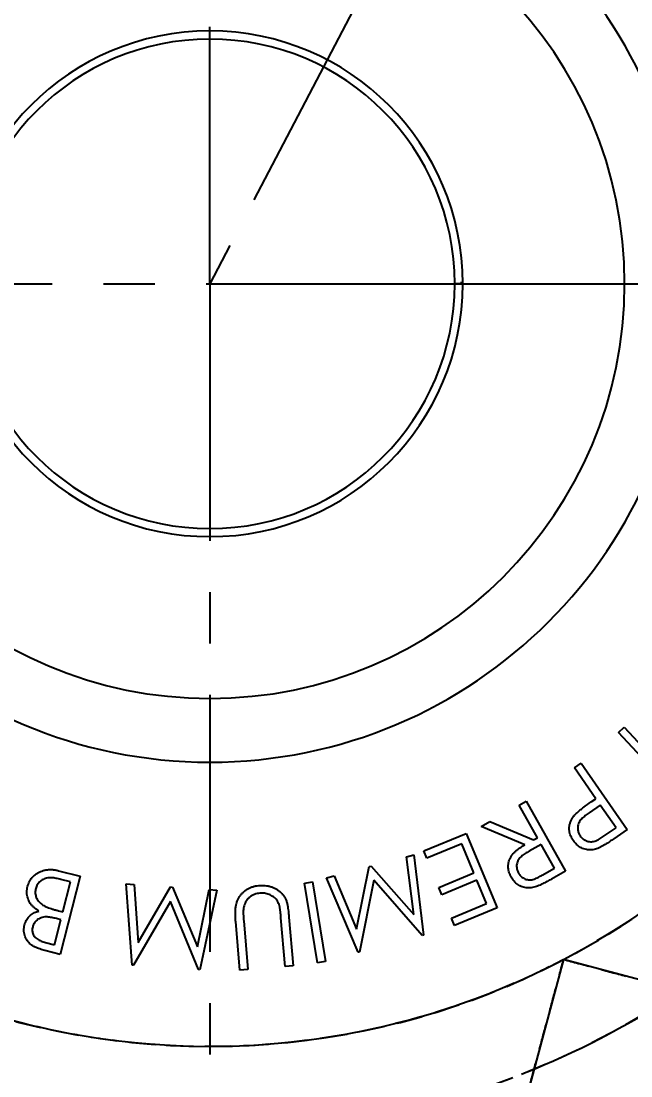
# Model space of a CAD drawing. Header units: millimetres. Extents: x 8 to 586, y 8 to 412.
# Drawn here: x 111 to 141.1, y 104.5 to 156.6 of the extents above; entities that cross this region are included whole.
import ezdxf

# ---------------------------------------------------------------- set-up
doc = ezdxf.new("R2010")
doc.units = ezdxf.units.MM
doc.linetypes.add('CENTERX2', pattern=[20.32, 12.7, -2.54, 2.54, -2.54])
doc.linetypes.add('HIDDEN', pattern=[1.905, 1.27, -0.635])
for name, color, linetype in [('CENTERLINE', 4, 'CENTERX2'), ('DIMENSIONS', 2, 'Continuous'), ('HIDDEN', 3, 'HIDDEN')]:
    doc.layers.add(name, color=color, linetype=linetype)
doc.layers.add('OUTLINE', color=7, linetype='Continuous', lineweight=25)
doc.styles.add('SLDTEXTSTYLE0', font='TXT', dxfattribs={"width": 0.75})
doc.dimstyles.new('SLDDIMSTYLE0', dxfattribs={"dimtxt": 3.5, "dimasz": 2, "dimexe": 0, "dimexo": 0.0625, "dimgap": 0.875, "dimtad": 1, "dimrnd": 1e-09, "dimzin": 12, "dimdsep": 46, "dimtxsty": 'SLDTEXTSTYLE0', "dimsah": 1, "dimcen": 0.09, "dimadec": 0, "dimazin": 3, "dimtfac": 1, "dimtofl": 0, "dimtmove": 0, "dimatfit": 3, "dimfxl": 0, "dimfrac": 2, "dimtolj": 1, "dimtzin": 12, "dimarcsym": 0})
doc.dimstyles.new('SLDDIMSTYLE4', dxfattribs={"dimtxt": 3.5, "dimasz": 2, "dimexe": 0, "dimexo": 0.0625, "dimgap": 0.875, "dimtad": 1, "dimdec": 4, "dimzin": 12, "dimdsep": 46, "dimtxsty": 'SLDTEXTSTYLE0', "dimsah": 1, "dimcen": 0.09, "dimazin": 3, "dimtfac": 1, "dimtofl": 0, "dimtmove": 0, "dimatfit": 3, "dimfxl": 0, "dimfrac": 2, "dimtolj": 1, "dimtzin": 12, "dimarcsym": 0})

# ---------------------------------------------------------------- blocks, each defined once
blk = doc.blocks.new('_D_36')
at = {"layer": 'DIMENSIONS'}
for p, q in [((120.314, 191.157), (120.314, 208.479)), ((138.259, 177.946), (150.372, 201.089))]:
    blk.add_line(p, q, dxfattribs=at)
blk.add_arc((120.314, 143.658), 62.821, 62.37289, 90, dxfattribs=at)
for points in [[(120.314, 206.479), (122.305, 205.947), (122.321, 206.947)], [(149.445, 199.317), (147.883, 200.662), (147.433, 199.769)]]:
    blk.add_solid(points, dxfattribs=at)
at = {"layer": 'DIMENSIONS', "insert": (129.833, 210.656), "char_height": 3.5, "attachment_point": 1, "rotation": 346.1864, "style": 'SLDTEXTSTYLE0'}
blk.add_mtext('27,63°', dxfattribs=at)
blk = doc.blocks.new('_D_38')
at = {"layer": 'DIMENSIONS'}
for p, q in [((79.814, 131.534), (79.814, 71.197)), ((120.314, 95.194), (120.314, 71.197)), ((79.814, 73.197), (120.314, 73.197))]:
    blk.add_line(p, q, dxfattribs=at)
for points in [[(79.814, 73.197), (81.814, 72.697), (81.814, 73.697)], [(120.314, 73.197), (118.314, 73.697), (118.314, 72.697)]]:
    blk.add_solid(points, dxfattribs=at)
at = {"layer": 'DIMENSIONS', "insert": (95.538, 77.709), "char_height": 3.5, "attachment_point": 1, "style": 'SLDTEXTSTYLE0'}
blk.add_mtext('40,5', dxfattribs=at)
blk = doc.blocks.new('_D_39')
at = {"layer": 'DIMENSIONS'}
for p, q in [((85.314, 133.958), (85.314, 78.922)), ((120.314, 95.194), (120.314, 78.922)), ((85.314, 80.922), (120.314, 80.922))]:
    blk.add_line(p, q, dxfattribs=at)
for points in [[(85.314, 80.922), (87.314, 80.422), (87.314, 81.422)], [(120.314, 80.922), (118.314, 81.422), (118.314, 80.422)]]:
    blk.add_solid(points, dxfattribs=at)
at = {"layer": 'DIMENSIONS', "insert": (100.227, 85.434), "char_height": 3.5, "attachment_point": 1, "style": 'SLDTEXTSTYLE0'}
blk.add_mtext('35', dxfattribs=at)
blk = doc.blocks.new('_D_40')
at = {"layer": 'DIMENSIONS'}
for p, q in [((155.314, 133.958), (155.314, 78.922)), ((120.314, 95.194), (120.314, 78.922)), ((155.314, 80.922), (120.314, 80.922))]:
    blk.add_line(p, q, dxfattribs=at)
for points in [[(120.314, 80.922), (122.314, 80.422), (122.314, 81.422)], [(155.314, 80.922), (153.314, 81.422), (153.314, 80.422)]]:
    blk.add_solid(points, dxfattribs=at)
at = {"layer": 'DIMENSIONS', "insert": (135.227, 85.434), "char_height": 3.5, "attachment_point": 1, "style": 'SLDTEXTSTYLE0'}
blk.add_mtext('35', dxfattribs=at)
blk = doc.blocks.new('_D_41')
at = {"layer": 'DIMENSIONS'}
for p, q in [((160.814, 133.603), (160.814, 71.197)), ((120.314, 95.194), (120.314, 71.197)), ((120.314, 73.197), (160.814, 73.197))]:
    blk.add_line(p, q, dxfattribs=at)
for points in [[(120.314, 73.197), (122.314, 72.697), (122.314, 73.697)], [(160.814, 73.197), (158.814, 73.697), (158.814, 72.697)]]:
    blk.add_solid(points, dxfattribs=at)
at = {"layer": 'DIMENSIONS', "insert": (136.038, 77.709), "char_height": 3.5, "attachment_point": 1, "style": 'SLDTEXTSTYLE0'}
blk.add_mtext('40,5', dxfattribs=at)
blk = doc.blocks.new('_D_45')
at = {"layer": 'DIMENSIONS'}
for p, q in [((147.091, 179.551), (171.049, 185.97)), ((165.314, 143.658), (176.62, 143.658))]:
    blk.add_line(p, q, dxfattribs=at)
blk.add_arc((13.139, 143.658), 161.481, 0, 15, dxfattribs=at)
for points in [[(169.117, 185.453), (169.139, 183.391), (170.107, 183.644)], [(174.62, 143.658), (175.107, 145.662), (174.107, 145.655)]]:
    blk.add_solid(points, dxfattribs=at)
at = {"layer": 'DIMENSIONS', "insert": (177.252, 168.814), "char_height": 3.5, "attachment_point": 1, "rotation": 277.5, "style": 'SLDTEXTSTYLE0'}
blk.add_mtext('15°', dxfattribs=at)

msp = doc.modelspace()

# ---------------------------------------------------------------- linework, layer by layer
at = {"layer": 'CENTERLINE'}
for p, q in [((120.31357, 143.65845), (120.31357, 190.15664)), ((137.79563, 177.06005), (120.31357, 143.65845)), ((99.81357, 143.65845), (140.81357, 143.65845)), ((120.31357, 143.65845), (120.31357, 96.19366))]:
    msp.add_line(p, q, dxfattribs=at)
at = {"layer": 'HIDDEN'}
for radius, start, end in [(42, 15.358886, 164.641114), (37.7, 0, 180), (37.7, 13.342364, 157.314402), (37.7, 180, 0), (37.7, 297.627113, 0), (37.7, 200.133456, 346.657636), (42, 195.358886, 344.641114), (37.7, 242.372887, 297.627113), (42, 247.562954, 292.437046)]:
    msp.add_arc((120.31357, 143.65845), radius, start, end, dxfattribs=at)
for points, knots in [([(135.62083, 102.14038), (135.80075, 102.81184), (136.16059, 104.15476), (136.64273, 105.95414), (137.06609, 107.53414), (137.43008, 108.89258), (137.67378, 109.80209), (137.79563, 110.25684)], [0, 0, 0, 0, 0.2499565, 0.49991212, 0.66660757, 0.83330499, 1, 1, 1, 1]), ([(137.79563, 110.25684), (138.28029, 110.12698), (139.24963, 109.86724), (140.69619, 109.47964), (142.13815, 109.09327), (143.57524, 108.7082), (145.00828, 108.32422), (145.96002, 108.0692), (146.43589, 107.94169)], [0, 0, 0, 0, 0.16660925, 0.33322295, 0.49983402, 0.66655474, 0.83327812, 1, 1, 1, 1])]:
    msp.add_open_spline(points, degree=3, knots=knots, dxfattribs=at)
at = {"layer": 'OUTLINE'}
for p, q in [((132.61679, 143.65845), (132.41357, 143.65845)), ((132.69966, 143.65845), (132.61679, 143.65845)), ((132.81357, 143.65845), (132.61679, 143.65845)), ((132.81338, 143.70845), (132.69958, 143.70845)), ((132.69958, 143.70845), (132.69966, 143.65845)), ((132.81357, 143.65845), (140.81357, 143.65845)), ((140.81357, 143.65845), (143.96357, 143.65845)), ((140.51341, 121.48211), (140.79066, 121.73932)), ((140.79066, 121.73932), (143.55348, 118.75615)), ((143.27623, 118.49894), (140.51341, 121.48211)), ((138.32804, 119.72756), (138.65576, 119.95513)), ((138.65576, 119.95513), (140.93461, 116.67708)), ((139.38733, 118.20352), (138.32804, 119.72756)), ((135.59714, 117.88382), (135.94329, 118.07853)), ((136.50099, 116.27405), (135.59714, 117.88382)), ((135.94329, 118.07853), (137.8864, 114.61619)), ((139.61089, 117.88221), (139.0516, 117.5032)), ((139.15336, 118.04086), (139.38733, 118.20352)), ((140.38573, 116.76763), (139.61089, 117.88221)), ((133.72775, 116.83494), (134.15644, 117.07533)), ((135.87679, 115.92389), (133.72775, 116.83494)), ((134.15644, 117.07533), (136.30307, 116.16347)), ((130.88272, 115.61724), (132.97807, 116.48984)), ((132.97807, 116.48984), (134.51173, 112.80634)), ((139.8064, 116.36458), (140.38573, 116.76763)), ((140.93461, 116.67708), (140.28156, 116.22276)), ((132.76173, 115.97381), (131.03416, 115.25426)), ((133.36269, 114.5291), (132.76173, 115.97381)), ((136.68929, 115.93751), (136.09153, 115.60818)), ((136.30307, 116.16347), (136.50099, 116.27405)), ((137.35035, 114.76042), (136.68929, 115.93751)), ((130.02991, 115.33607), (130.40011, 115.43383)), ((130.38809, 112.4771), (130.02991, 115.33607)), ((130.40011, 115.43383), (130.86886, 111.45867)), ((131.03416, 115.25426), (130.88272, 115.61724)), ((127.55956, 111.75194), (128.18937, 114.84969)), ((128.18937, 114.84969), (128.28552, 114.87453)), ((128.28552, 114.87453), (130.38809, 112.4771)), ((136.74057, 114.41828), (137.35035, 114.76042)), ((112.84022, 114.64381), (113.90272, 114.37298)), ((113.90272, 114.37298), (112.91635, 110.50519)), ((113.42676, 114.09093), (112.9484, 114.21272)), ((126.082, 114.292), (126.4602, 114.39216)), ((127.6445, 110.6069), (126.082, 114.292)), ((126.4602, 114.39216), (127.55956, 111.75194)), ((131.63512, 113.80955), (133.36269, 114.5291)), ((137.8864, 114.61619), (137.1965, 114.22917)), ((113.04936, 112.60856), (113.42676, 114.09093)), ((116.17625, 113.9916), (116.56888, 113.96516)), ((116.47593, 109.97478), (116.17625, 113.9916)), ((116.56888, 113.96516), (116.76439, 111.09336)), ((116.76439, 111.09336), (118.36455, 113.84256)), ((118.36455, 113.84256), (118.46391, 113.83615)), ((118.46391, 113.83615), (119.69388, 110.87141)), ((119.69388, 110.87141), (120.27641, 113.71195)), ((120.27641, 113.71195), (120.66022, 113.68631)), ((124.98682, 114.02975), (125.38105, 114.09545)), ((125.63906, 110.08824), (124.98682, 114.02975)), ((125.38105, 114.09545), (126.03329, 110.15395)), ((128.41773, 114.17421), (127.707, 110.62293)), ((130.80636, 111.44264), (128.41773, 114.17421)), ((131.78496, 113.44897), (131.63512, 113.80955)), ((133.51253, 114.16852), (131.78496, 113.44897)), ((133.9925, 113.01628), (133.51253, 114.16852)), ((120.66022, 113.68631), (119.82449, 109.74641)), ((112.83141, 112.66384), (113.04936, 112.60856)), ((118.36375, 113.12542), (116.54083, 109.96997)), ((119.75958, 109.75042), (118.36375, 113.12542)), ((132.24971, 112.29032), (133.9925, 113.01628)), ((134.51173, 112.80634), (132.40115, 111.92734)), ((112.63429, 110.98115), (112.95, 112.21913)), ((112.95, 112.21913), (112.72885, 112.27522)), ((121.79222, 109.72355), (121.5903, 112.12499)), ((121.98773, 112.15865), (122.18966, 109.75721)), ((124.0286, 109.91105), (123.82668, 112.3125)), ((124.22411, 112.34615), (124.42604, 109.9447)), ((132.40115, 111.92734), (132.24971, 112.29032)), ((112.18718, 111.09494), (112.63429, 110.98115)), ((130.86886, 111.45867), (130.80636, 111.44264)), ((112.91635, 110.50519), (112.15352, 110.6999)), ((127.707, 110.62293), (127.6445, 110.6069)), ((126.03329, 110.15395), (125.63906, 110.08824)), ((137.79563, 110.25684), (135.70017, 102.43646)), ((146.12538, 108.02489), (137.79563, 110.25684)), ((116.54083, 109.96997), (116.47593, 109.97478)), ((119.82449, 109.74641), (119.75958, 109.75042)), ((122.18966, 109.75721), (121.79222, 109.72355)), ((124.42604, 109.9447), (124.0286, 109.91105))]:
    msp.add_line(p, q, dxfattribs=at)
for radius, start, end in [(23.65, 0, 180), (20.5, 0, 180), (12.5, 0, 180), (12.1, 90, 180), (12.1, 0, 90), (23.65, 180, 0), (20.5, 180, 0), (12.5, 180, 0), (12.1, 180, 0), (42, 292.437046, 303.666014)]:
    msp.add_arc((120.31357, 143.65845), radius, start, end, dxfattribs=at)
for points, knots in [([(138.35769, 117.40785), (138.4023, 117.45287), (138.49155, 117.54293), (138.6388, 117.66349), (138.85759, 117.83185), (139.03136, 117.95465), (139.15336, 118.04086)], [0, 0, 0, 0, 0.18660854, 0.37328679, 0.55997437, 1, 1, 1, 1]), ([(138.27916, 116.1266), (138.25525, 116.16295), (138.2074, 116.23567), (138.14946, 116.35298), (138.10577, 116.47624), (138.07925, 116.60437), (138.07129, 116.73507), (138.08474, 116.87304), (138.11941, 117.01541), (138.17941, 117.15749), (138.25873, 117.28996), (138.3247, 117.36855), (138.35769, 117.40785)], [0, 0, 0, 0, 0.093350614, 0.186738712, 0.280083682, 0.373386648, 0.466728177, 0.560052852, 0.669989142, 0.779980798, 0.889986716, 1, 1, 1, 1]), ([(139.0516, 117.5032), (139.02001, 117.48091), (138.95683, 117.43633), (138.86466, 117.36584), (138.77603, 117.29096), (138.69128, 117.21169), (138.61487, 117.124), (138.55416, 117.02455), (138.51205, 116.91575), (138.49249, 116.80077), (138.49322, 116.69389), (138.50958, 116.59836), (138.5346, 116.51481), (138.5708, 116.4353), (138.60233, 116.38656), (138.6181, 116.36218)], [0, 0, 0, 0, 0.083348748, 0.16669241, 0.250039484, 0.333389914, 0.416686357, 0.499967855, 0.583284833, 0.666611595, 0.749911383, 0.812435083, 0.874975735, 0.937466619, 1, 1, 1, 1]), ([(138.6181, 116.36218), (138.63997, 116.33329), (138.68373, 116.27551), (138.76609, 116.20386), (138.85793, 116.14541), (138.95855, 116.10355), (139.06448, 116.07816), (139.17333, 116.07151), (139.28516, 116.08603), (139.39519, 116.12343), (139.50262, 116.17546), (139.60687, 116.2336), (139.70757, 116.29772), (139.77346, 116.3423), (139.8064, 116.36458)], [0, 0, 0, 0, 0.08000214, 0.16003424, 0.24001093, 0.32003783, 0.40002814, 0.4800321, 0.56001967, 0.64795099, 0.73592862, 0.82394511, 0.91197695, 1, 1, 1, 1]), ([(135.20451, 114.32052), (135.18535, 114.35718), (135.14704, 114.43047), (135.10215, 114.54644), (135.07223, 114.66708), (135.05632, 114.79036), (135.05627, 114.91405), (135.07347, 115.03569), (135.10468, 115.15382), (135.15328, 115.26592), (135.21754, 115.37866), (135.30118, 115.48801), (135.40252, 115.59194), (135.51316, 115.68581), (135.63008, 115.77163), (135.75135, 115.8512), (135.83497, 115.89966), (135.87679, 115.92389)], [0, 0, 0, 0, 0.06274145, 0.12543611, 0.18818765, 0.25091911, 0.31364047, 0.37525862, 0.43687972, 0.498465, 0.56012298, 0.63340698, 0.70669378, 0.78002231, 0.85334673, 0.92667279, 1, 1, 1, 1]), ([(139.4891, 115.74519), (139.44867, 115.731), (139.36783, 115.7026), (139.24127, 115.67817), (139.11291, 115.66961), (138.98433, 115.67651), (138.8579, 115.70063), (138.73753, 115.73894), (138.62627, 115.79345), (138.52522, 115.86073), (138.43361, 115.94022), (138.35017, 116.0284), (138.30283, 116.09387), (138.27916, 116.1266)], [0, 0, 0, 0, 0.09333448, 0.18666844, 0.28001619, 0.37332387, 0.46666194, 0.55998635, 0.6479514, 0.73596338, 0.82396669, 0.91198865, 1, 1, 1, 1]), ([(140.28156, 116.22276), (140.21031, 116.17371), (140.0678, 116.07562), (139.8841, 115.9575), (139.73225, 115.86639), (139.61401, 115.799), (139.53073, 115.76313), (139.4891, 115.74519)], [0, 0, 0, 0, 0.28001396, 0.56002025, 0.7066989, 0.85337002, 1, 1, 1, 1]), ([(136.09153, 115.60818), (136.05835, 115.58921), (135.99197, 115.55127), (135.89453, 115.49074), (135.8005, 115.42501), (135.71061, 115.35372), (135.628, 115.27371), (135.56006, 115.18065), (135.50942, 115.0771), (135.47948, 114.96572), (135.47155, 114.8603), (135.47947, 114.76483), (135.49688, 114.68037), (135.52561, 114.59894), (135.55193, 114.54795), (135.56509, 114.52244)], [0, 0, 0, 0, 0.08334681, 0.1666938, 0.25003274, 0.33337586, 0.41666788, 0.49997816, 0.58329055, 0.66660709, 0.74991139, 0.81243672, 0.87497345, 0.93746967, 1, 1, 1, 1]), ([(111.30337, 113.85375), (111.31579, 113.89723), (111.34063, 113.9842), (111.39665, 114.10812), (111.46682, 114.22443), (111.552, 114.3303), (111.64966, 114.42485), (111.75934, 114.50496), (111.87607, 114.5743), (112.01121, 114.63329), (112.16406, 114.67834), (112.3336, 114.70018), (112.50428, 114.70053), (112.67405, 114.68191), (112.78484, 114.65651), (112.84022, 114.64381)], [0, 0, 0, 0, 0.0700023, 0.140020421, 0.2100027, 0.280009352, 0.350007402, 0.420013114, 0.490020534, 0.560015379, 0.648012863, 0.736000754, 0.823966957, 0.911995507, 1, 1, 1, 1]), ([(112.9484, 114.21272), (112.90967, 114.22228), (112.8322, 114.24139), (112.71508, 114.26615), (112.59673, 114.28437), (112.47762, 114.29595), (112.35758, 114.29752), (112.23905, 114.27782), (112.12756, 114.24287), (112.02713, 114.18993), (111.93803, 114.12538), (111.85897, 114.04876), (111.79194, 113.96145), (111.73971, 113.86417), (111.71804, 113.79419), (111.70721, 113.7592)], [0, 0, 0, 0, 0.08001128, 0.16002081, 0.24002565, 0.32002898, 0.39999712, 0.47997121, 0.55997837, 0.63329726, 0.70665062, 0.77998745, 0.85332318, 0.92666405, 1, 1, 1, 1]), ([(136.38881, 113.83735), (136.34701, 113.82626), (136.26338, 113.80407), (136.13407, 113.79026), (136.00414, 113.79049), (135.87556, 113.80946), (135.75004, 113.84297), (135.63267, 113.89281), (135.52445, 113.95538), (135.42836, 114.03155), (135.3427, 114.119), (135.26676, 114.21522), (135.22526, 114.28542), (135.20451, 114.32052)], [0, 0, 0, 0, 0.0933167, 0.18667613, 0.28002426, 0.3733266, 0.46664823, 0.55997609, 0.64798419, 0.73596536, 0.82396894, 0.91198565, 1, 1, 1, 1]), ([(135.56509, 114.52244), (135.57974, 114.49849), (135.60905, 114.4506), (135.66311, 114.38565), (135.72549, 114.32884), (135.80226, 114.27504), (135.89471, 114.22899), (136.00264, 114.19615), (136.11493, 114.18569), (136.22738, 114.19489), (136.33552, 114.22627), (136.44001, 114.26706), (136.5423, 114.31325), (136.64234, 114.36409), (136.70783, 114.40021), (136.74057, 114.41828)], [0, 0, 0, 0, 0.06253271, 0.12502609, 0.18757065, 0.25008518, 0.33340999, 0.41673063, 0.50003989, 0.58332379, 0.66662278, 0.74996108, 0.83330161, 0.91665199, 1, 1, 1, 1]), ([(137.1965, 114.22917), (137.12313, 114.18846), (136.9764, 114.10703), (136.78869, 114.00881), (136.63358, 113.93499), (136.51386, 113.8794), (136.43049, 113.85136), (136.38881, 113.83735)], [0, 0, 0, 0, 0.28001162, 0.56002152, 0.70669589, 0.85336964, 1, 1, 1, 1]), ([(111.85785, 112.64862), (111.82091, 112.67348), (111.74704, 112.72319), (111.64141, 112.80519), (111.54379, 112.89655), (111.45596, 112.99771), (111.38546, 113.11168), (111.3309, 113.23111), (111.29325, 113.35427), (111.27182, 113.4787), (111.26683, 113.60475), (111.27547, 113.73081), (111.29407, 113.81277), (111.30337, 113.85375)], [0, 0, 0, 0, 0.09335025, 0.18669392, 0.28003329, 0.3733703, 0.4666877, 0.56000087, 0.64800322, 0.73599761, 0.82398801, 0.91200102, 1, 1, 1, 1]), ([(111.70721, 113.7592), (111.7006, 113.72674), (111.68738, 113.66187), (111.68158, 113.5623), (111.6919, 113.46321), (111.71635, 113.36661), (111.75481, 113.27475), (111.80728, 113.18329), (111.87623, 113.09563), (111.96063, 113.0142), (112.05509, 112.94459), (112.12284, 112.90594), (112.15673, 112.8866)], [0, 0, 0, 0, 0.09337424, 0.18660479, 0.28003392, 0.37334642, 0.46670055, 0.56007386, 0.67001486, 0.78007604, 0.88998505, 1, 1, 1, 1]), ([(121.5903, 112.12499), (121.5857, 112.18773), (121.57651, 112.31322), (121.57175, 112.50197), (121.57734, 112.69074), (121.59591, 112.86514), (121.62593, 113.02436), (121.67333, 113.1653), (121.7388, 113.29879), (121.82311, 113.42242), (121.9207, 113.53697), (122.03071, 113.64134), (122.15356, 113.73028), (122.28672, 113.80302), (122.42889, 113.85579), (122.57601, 113.89283), (122.67635, 113.90391), (122.72652, 113.90945)], [0, 0, 0, 0, 0.07841235, 0.15683664, 0.2352583, 0.31367149, 0.37527022, 0.43684167, 0.49843164, 0.56002502, 0.62287736, 0.68574467, 0.74858148, 0.81142685, 0.87427373, 0.93714884, 1, 1, 1, 1]), ([(122.72652, 113.90945), (122.77784, 113.91272), (122.88051, 113.91926), (123.03478, 113.91116), (123.18779, 113.8905), (123.33754, 113.85221), (123.4815, 113.79614), (123.61569, 113.72564), (123.73794, 113.64114), (123.84723, 113.54465), (123.94196, 113.43393), (124.02216, 113.31195), (124.06118, 113.2231), (124.08068, 113.17868)], [0, 0, 0, 0, 0.093345349, 0.186700677, 0.280038805, 0.373378547, 0.466704464, 0.560032107, 0.648034148, 0.73603462, 0.824010164, 0.912020367, 1, 1, 1, 1]), ([(122.7794, 113.53205), (122.73552, 113.52643), (122.64773, 113.5152), (122.52074, 113.47461), (122.40164, 113.4157), (122.29095, 113.34191), (122.19462, 113.25129), (122.11248, 113.14862), (122.04971, 113.03398), (122.00311, 112.91188), (121.98485, 112.82692), (121.97571, 112.78445)], [0, 0, 0, 0, 0.11196827, 0.22403574, 0.33600347, 0.44799966, 0.55997778, 0.66998025, 0.77993341, 0.88999319, 1, 1, 1, 1]), ([(123.76578, 112.84455), (123.75597, 112.88454), (123.73635, 112.96451), (123.69087, 113.07981), (123.6281, 113.1866), (123.54897, 113.28223), (123.45215, 113.35995), (123.34648, 113.41983), (123.23678, 113.46569), (123.12608, 113.50226), (123.01198, 113.52624), (122.89578, 113.53821), (122.81819, 113.5341), (122.7794, 113.53205)], [0, 0, 0, 0, 0.09334361, 0.18666982, 0.27999174, 0.37329418, 0.4665917, 0.5599253, 0.6479432, 0.73596003, 0.82397218, 0.91198975, 1, 1, 1, 1]), ([(124.08068, 113.17868), (124.09772, 113.12875), (124.13179, 113.02888), (124.16155, 112.87324), (124.1957, 112.64615), (124.21239, 112.4699), (124.22411, 112.34615)], [0, 0, 0, 0, 0.18659118, 0.37326745, 0.55996372, 1, 1, 1, 1]), ([(111.15433, 111.96353), (111.16532, 112.00054), (111.18731, 112.07458), (111.23363, 112.18118), (111.29546, 112.2795), (111.36803, 112.37006), (111.45122, 112.45014), (111.54376, 112.51794), (111.6429, 112.57418), (111.74834, 112.6177), (111.82134, 112.63831), (111.85785, 112.64862)], [0, 0, 0, 0, 0.11199732, 0.22399414, 0.3359741, 0.44800416, 0.55997868, 0.6699845, 0.78002251, 0.88997715, 1, 1, 1, 1]), ([(112.15673, 112.8866), (112.19681, 112.86771), (112.27697, 112.82992), (112.40293, 112.78721), (112.53672, 112.74354), (112.6798, 112.70296), (112.78087, 112.67688), (112.83141, 112.66384)], [0, 0, 0, 0, 0.18661895, 0.37328713, 0.55996169, 0.77998845, 1, 1, 1, 1]), ([(121.97571, 112.78445), (121.9714, 112.74565), (121.96277, 112.66804), (121.96508, 112.55085), (121.97028, 112.38098), (121.98054, 112.25036), (121.98773, 112.15865)], [0, 0, 0, 0, 0.18659639, 0.37327028, 0.55995416, 1, 1, 1, 1]), ([(123.82668, 112.3125), (123.81796, 112.41212), (123.80583, 112.55088), (123.78602, 112.72842), (123.77253, 112.80584), (123.76578, 112.84455)], [0, 0, 0, 0, 0.56004731, 0.78004895, 1, 1, 1, 1]), ([(112.72885, 112.27522), (112.69076, 112.28447), (112.6146, 112.30296), (112.49948, 112.32683), (112.38346, 112.34617), (112.26632, 112.35686), (112.14847, 112.35691), (112.03196, 112.33771), (111.92019, 112.29969), (111.81688, 112.2422), (111.73379, 112.17275), (111.66827, 112.09949), (111.61991, 112.02546), (111.58135, 111.94571), (111.56483, 111.88922), (111.55657, 111.86096)], [0, 0, 0, 0, 0.083347281, 0.166683418, 0.250033155, 0.333364574, 0.416663982, 0.499977898, 0.583295386, 0.66659179, 0.749948767, 0.812424856, 0.874987629, 0.937467963, 1, 1, 1, 1]), ([(112.15352, 110.6999), (112.11231, 110.71094), (112.0299, 110.73301), (111.90756, 110.77077), (111.78749, 110.81526), (111.67018, 110.86663), (111.55755, 110.92782), (111.453, 111.00229), (111.36017, 111.09096), (111.27869, 111.19283), (111.21259, 111.30777), (111.16348, 111.433), (111.13222, 111.56387), (111.11985, 111.69774), (111.1255, 111.83236), (111.14472, 111.9198), (111.15433, 111.96353)], [0, 0, 0, 0, 0.07000322, 0.14000216, 0.21000233, 0.27999725, 0.34999826, 0.41995577, 0.48996783, 0.55997334, 0.63330923, 0.70664938, 0.77998473, 0.85332676, 0.92665517, 1, 1, 1, 1]), ([(111.55657, 111.86096), (111.54976, 111.83031), (111.53615, 111.76902), (111.53305, 111.67452), (111.54497, 111.58082), (111.5754, 111.49125), (111.62209, 111.40907), (111.68731, 111.33223), (111.77054, 111.26471), (111.86866, 111.20843), (111.97168, 111.16209), (112.07822, 111.12448), (112.15086, 111.10478), (112.18718, 111.09494)], [0, 0, 0, 0, 0.08335539, 0.16667324, 0.24998755, 0.33327877, 0.41655989, 0.49987421, 0.59987416, 0.69990237, 0.7998882, 0.89995767, 1, 1, 1, 1])]:
    msp.add_open_spline(points, degree=3, knots=knots, dxfattribs=at)

# ---------------------------------------------------------------- dimensions: what is measured, and where the dimension line sits
at = {"layer": 'DIMENSIONS'}
for base, line1, line2, picture, middle in [((135.31286, 204.66232), ((137.79563, 177.06005), (120.31357, 143.65845)), ((120.31357, 143.65845), (120.31357, 190.15664)), '_D_36', (135.31286, 204.66232)), ((173.23816, 164.73588), ((146.12538, 179.292), (137.79563, 177.06005)), ((164.31357, 143.65845), (152.81357, 143.65845)), '_D_45', (173.23816, 164.73588))]:
    dim = msp.add_angular_dim_2l(base=base, line1=line1, line2=line2, dimstyle='SLDDIMSTYLE4', dxfattribs=at)
    dim.commit()
    dim.dimension.update_dxf_attribs({"geometry": picture, "text_midpoint": middle, "dimtype": 162})
for base, p1, p2, picture, middle in [((120.31357, 80.92243), (85.31357, 134.95845), (120.31357, 96.19366), '_D_39', (102.81357, 80.92243)), ((120.31357, 80.92243), (155.31357, 134.95845), (120.31357, 96.19366), '_D_40', (137.81357, 80.92243)), ((160.81357, 73.19699), (120.31357, 96.19366), (160.81357, 134.60306), '_D_41', (140.56357, 73.19699)), ((120.31357, 73.19699), (79.81357, 132.53415), (120.31357, 96.19366), '_D_38', (100.06357, 73.19699))]:
    dim = msp.add_linear_dim(base=base, p1=p1, p2=p2, dimstyle='SLDDIMSTYLE0', dxfattribs=at)
    dim.commit()
    dim.dimension.update_dxf_attribs({"geometry": picture, "text_midpoint": middle, "dimtype": 160})

doc.saveas('drawing.dxf')
